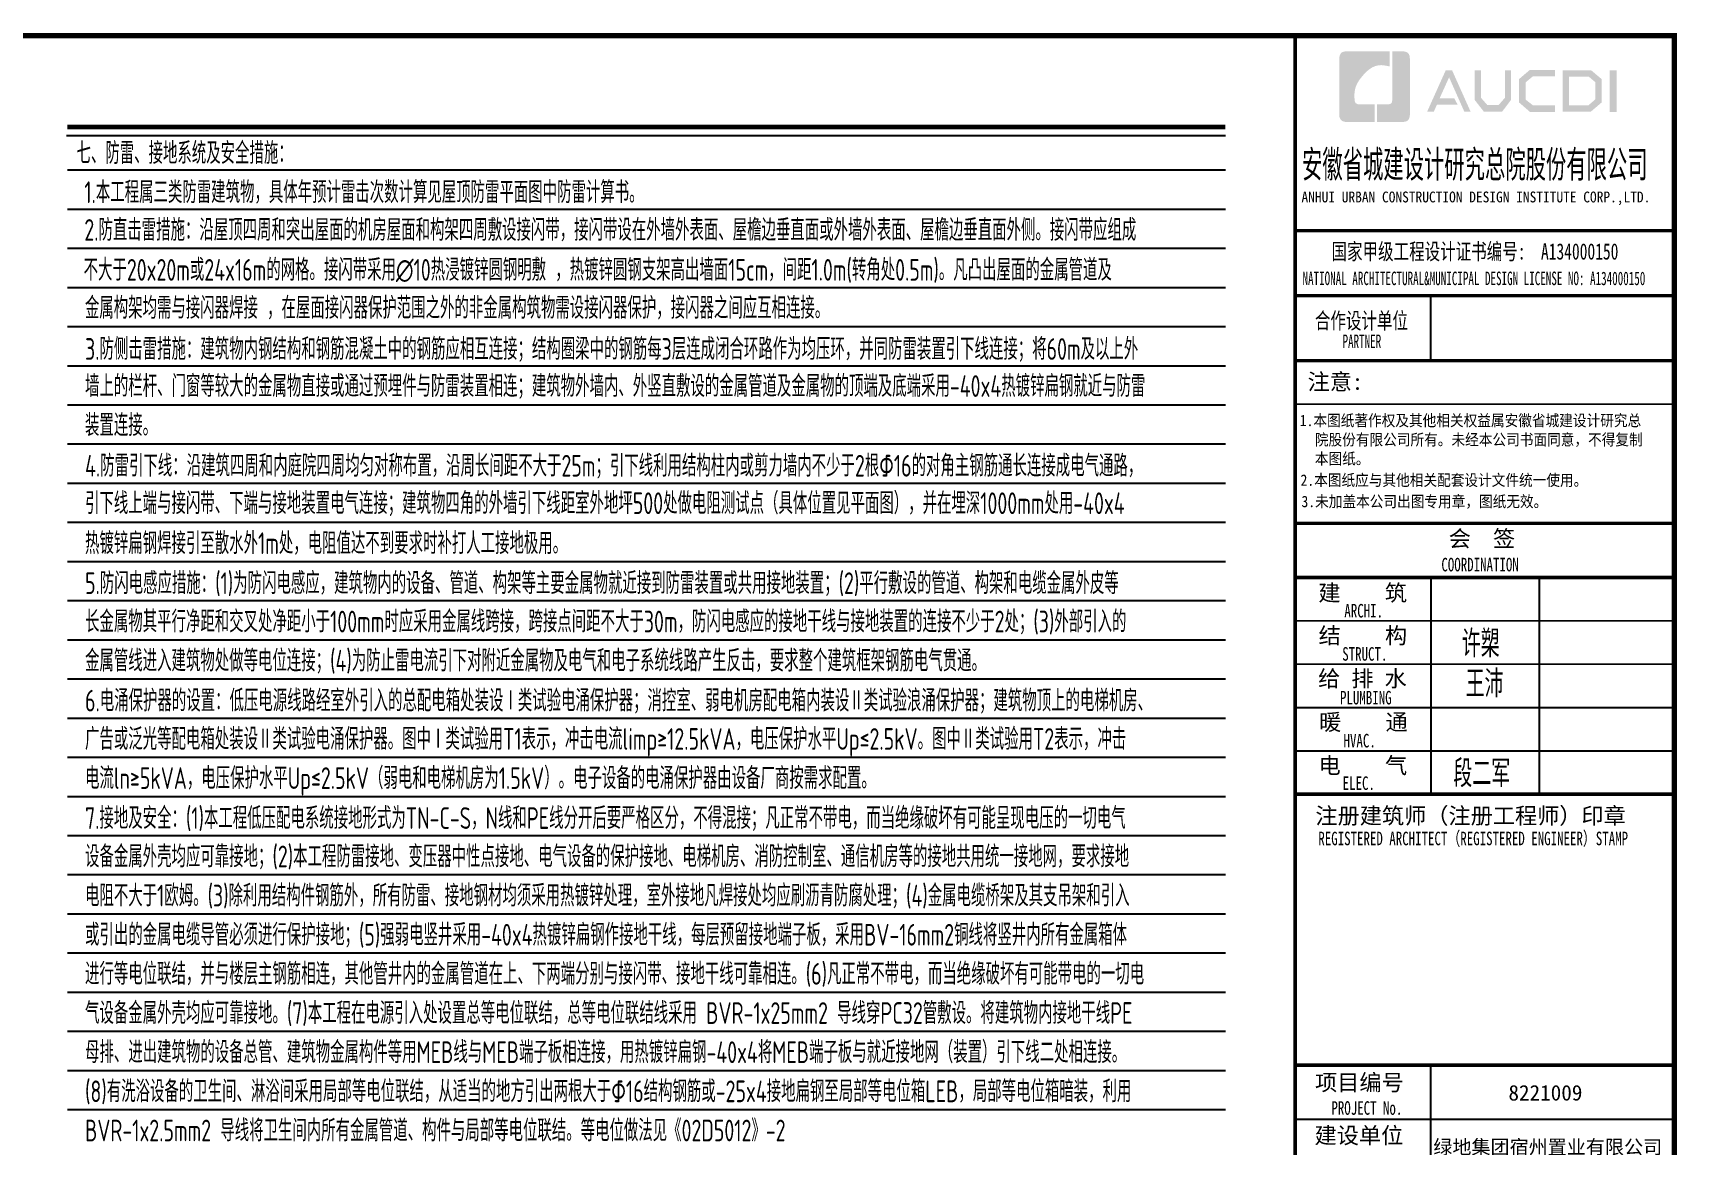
# Model space of a CAD drawing. Extents: x 3753737 to 4713801, y -857380 to 24339.
# Drawn here: x 4054718 to 4085061, y -609328 to -588804 of the extents above; entities that cross this region are included whole.
import ezdxf

# ---------------------------------------------------------------- set-up
doc = ezdxf.new("R2010")
doc.units = 0
doc.header["$LTSCALE"] = 1000
doc.header["$MEASUREMENT"] = 0
doc.layers.get('0').update_dxf_attribs({"linetype": 'CONTINUOUS'})
for name, color, linetype in [('!!电气', 1, 'CONTINUOUS'), ('PUB_TITLE', 4, 'CONTINUOUS'), ('TEL_TEXT', 7, 'CONTINUOUS'), ('图签文字', 4, 'CONTINUOUS')]:
    doc.layers.add(name, color=color, linetype=linetype)
doc.layers.add('图框', color=147, linetype='CONTINUOUS', lineweight=20)
doc.layers.add('图签', color=147, linetype='CONTINUOUS', lineweight=18)
doc.styles.add('HT', font='simhei.ttf')
doc.styles.add('TSSD_Dimension', font='Tssdeng.shx', dxfattribs={"width": 0.7, "bigfont": 'tssdchn.shx'})
doc.styles.add('宋体', font='', dxfattribs={"height": 4})
doc.styles.add('建筑图签-1', font='simhei.ttf', dxfattribs={"width": 0.7})
doc.styles.add('建筑图签-2', font='TXT.shx', dxfattribs={"width": 0.5, "bigfont": 'HZTXT.shx'})
doc.styles.get('宋体').set_extended_font_data('SimSun')

# ---------------------------------------------------------------- blocks, each defined once
blk = doc.blocks.new('院标1')
h = blk.add_hatch(color=150)
h.dxf.hatch_style = 1
h.set_gradient(color1=(33, 113, 253), color2=(33, 113, 253), tint=1, name='INVCURVED')
edge = h.paths.add_edge_path()
edge.add_spline(control_points=[(116373, 648379), (116379, 648379), (116382, 648379), (116391, 648379), (116391, 648379), (116391, 648379), (116616, 648379), (116616, 648379), (116616, 648379), (116616, 648379), (116616, 648054), (116616, 648054), (116616, 648054), (116616, 648054), (116108, 648054), (116108, 648054), (116108, 648054), (116028, 648054), (115963, 648111), (115963, 648199), (115963, 648199), (115963, 648199), (115963, 649215), (115963, 649215), (115963, 649215), (115963, 649295), (116018, 649360), (116108, 649360), (116108, 649360), (116108, 649360), (116897, 649360), (116897, 649360), (116897, 649360), (116897, 649360), (116897, 649080), (116897, 649080), (116897, 649080), (116897, 649080), (116566, 649140), (116356, 648859), (116356, 648859), (116245, 648719), (116240, 648545), (116247, 648466), (116247, 648466), (116254, 648386), (116247, 648466), (116247, 648466), (116247, 648466), (116247, 648466), (116258, 648374), (116373, 648379)], knot_values=[0, 0, 0, 0, 0.071429, 0.071429, 0.071429, 0.107143, 0.142857, 0.142857, 0.142857, 0.178571, 0.214286, 0.214286, 0.214286, 0.25, 0.285714, 0.285714, 0.285714, 0.321429, 0.357143, 0.357143, 0.357143, 0.392857, 0.428571, 0.428571, 0.428571, 0.464286, 0.5, 0.5, 0.5, 0.535714, 0.571429, 0.571429, 0.571429, 0.607143, 0.642857, 0.642857, 0.642857, 0.678571, 0.714286, 0.714286, 0.714286, 0.75, 0.785714, 0.785714, 0.785714, 0.821429, 0.857143, 0.857143, 0.857143, 0.928571, 1, 1, 1, 1], degree=3, periodic=0)
h = blk.add_hatch(color=150)
h.dxf.hatch_style = 1
h.set_gradient(color1=(33, 113, 253), color2=(33, 113, 253), tint=1, name='INVCURVED')
edge = h.paths.add_edge_path()
edge.add_spline(control_points=[(117268, 649215), (117268, 649215), (117268, 648199), (117268, 648199), (117268, 648199), (117268, 648114), (117212, 648054), (117123, 648054), (117123, 648054), (117123, 648054), (116663, 648054), (116663, 648054), (116663, 648054), (116663, 648054), (116663, 648379), (116663, 648379), (116663, 648379), (116663, 648379), (116865, 648379), (116865, 648379), (116865, 648379), (116907, 648379), (116941, 648413), (116941, 648455), (116941, 648455), (116941, 648455), (116941, 649360), (116941, 649360), (116941, 649360), (116941, 649360), (117123, 649360), (117123, 649360), (117123, 649360), (117204, 649360), (117268, 649306), (117268, 649215)], knot_values=[0, 0, 0, 0, 0.1, 0.1, 0.1, 0.15, 0.2, 0.2, 0.2, 0.25, 0.3, 0.3, 0.3, 0.35, 0.4, 0.4, 0.4, 0.45, 0.5, 0.5, 0.5, 0.55, 0.6, 0.6, 0.6, 0.65, 0.7, 0.7, 0.7, 0.75, 0.8, 0.8, 0.8, 0.9, 1, 1, 1, 1], degree=3, periodic=0)
blk = doc.blocks.new('A$C72CB06F2')
at = {"layer": 'PUB_TITLE'}
h = blk.add_hatch(color=147, dxfattribs=at)
h.paths.add_polyline_path([(-1192, -642), (-1066, -642), (-1066, -1412), (-1192, -1412)])
h.paths.add_polyline_path([(-1944, -758), (-1944, -1284), (-1584, -1284), (-1460, -1177), (-1460, -859), (-1580, -758)], flags=16)
h.paths.add_polyline_path([(-2062, -640), (-2062, -1402), (-1540, -1402), (-1341, -1232), (-1341, -804), (-1537, -640)])
h.paths.add_polyline_path([(-2205, -636), (-2205, -752), (-2612, -752), (-2745, -863), (-2745, -1182), (-2612, -1285), (-2203, -1285), (-2203, -1407), (-2667, -1407), (-2869, -1232), (-2869, -804), (-2671, -636)])
h.paths.add_polyline_path([(-3688, -638), (-3568, -638), (-3568, -1149), (-3454, -1280), (-3243, -1280), (-3129, -1149), (-3129, -638), (-3015, -638), (-3015, -1186), (-3179, -1403), (-3517, -1403), (-3688, -1184)])
h.paths.add_polyline_path([(-4220, -640), (-4103, -640), (-3761, -1404), (-3877, -1404), (-4158, -770), (-4333, -1158), (-4062, -1158), (-4001, -1273), (-4382, -1273), (-4441, -1406), (-4564, -1406)])
at = {"layer": '图框'}
for p, q in [((-7000, -3600), (0, -3600)), ((-7000, -3600), (0, -3600)), ((-7000, -4800), (0, -4800))]:
    blk.add_line(p, q, dxfattribs=at)
for points, const_width in [([(-7000, -40000), (-7000, 0)], 70), ([(-7000, -3600), (0, -3600)], 60), ([(-7000, -4800), (0, -4800)], 60), ([(-7000, -4800), (0, -4800)], 60), ([(-4500, -4800), (-4500, -6000)], 35), ([(-7000, -6000), (0, -6000)], 60), ([(-7000, -6000), (0, -6000)], 60), ([(-7000, -6801), (0, -6801)], 35), ([(-6992, -9000), (8, -9000)], 60), ([(-6992, -10000), (8, -10000)], 70), ([(-6992, -10000), (8, -10000)], 70), ([(-4492, -10000), (-4492, -14000)], 35), ([(-2492, -10000), (-2492, -14000)], 35), ([(-6992, -10800), (8, -10800)], 35), ([(-6992, -11600), (8, -11600)], 35), ([(-6992, -12400), (8, -12400)], 35), ([(-6992, -13200), (8, -13200)], 35), ([(-6992, -14000), (8, -14000)], 70), ([(-7000, -19000), (0, -19000)], 70), ([(-7000, -19000), (0, -19000)], 70), ([(-4500, -23000), (-4500, -19000)], 35), ([(-7000, -20000), (0, -20000)], 35)]:
    blk.add_lwpolyline(points, dxfattribs=dict(at, const_width=const_width))
blk.add_blockref('院标1', (-122149, -649649))
at = {"layer": 'PUB_TITLE', "style": 'HT', "width": 0.88}
for s, p in [('1.本图纸著作权及其他相关权益属安徽省城建设计研究总', (-6914, -7207)), ('院股份有限公司所有。未经本公司书面同意，不得复制', (-6635, -7561)), ('本图纸。', (-6635, -7911)), (' 2.本图纸应与其他相关配套设计文件统一使用。 ', (-7025, -8308)), ('3.未加盖本公司出图专用章，图纸无效。', (-6882, -8702))]:
    blk.add_text(s, height=210, dxfattribs=at).set_placement(p)
at = {"layer": '图签', "color": 154, "style": '宋体'}
for s, height, p in [('8221009', 286.7, (-3063, -19652)), ('绿地集团宿州置业有限公司', 258.01, (-4449, -20638))]:
    blk.add_text(s, height=height, dxfattribs=at).set_placement(p)
at = {"layer": '图签文字', "color": 7, "style": '建筑图签-1'}
for s, height, width, p in [('安徽省城建设计研究总院股份有限公司', 500, 0.55, (-6872, -2623)), ('国家甲级工程设计证书编号:  A134000150', 300, 0.7, (-6328, -4133)), ('合作设计单位', 300, 0.7, (-6635, -5410))]:
    blk.add_text(s, height=height, dxfattribs=dict(at, width=width)).set_placement(p)
at = {"layer": '图签文字', "linetype": 'Continuous', "style": '建筑图签-1', "width": 0.91}
blk.add_text('ANHUI URBAN CONSTRUCTION DESIGN INSTITUTE CORP.,LTD.', height=200, dxfattribs=at).set_placement((-6882, -3078))
at = {"layer": '图签文字', "style": '建筑图签-1'}
for s, width, p in [('NATIONAL ARCHITECTURAL&MUNICIPAL DESIGN LICENSE NO: A134000150', 0.6, (-6863, -4605)), ('PARTNER', 0.6, (-6125, -5766)), ('COORDINATION', 0.7, (-4300, -9887)), ('ARCHI.', 0.7, (-6091, -10738)), ('STRUCT.', 0.7, (-6130, -11535)), ('PLUMBING', 0.7, (-6171, -12342)), ('HVAC.', 0.7, (-6106, -13135)), ('ELEC.', 0.7, (-6122, -13920)), ('REGISTERED ARCHITECT（REGISTERED ENGINEER）STAMP', 0.7, (-6571, -14941)), ('PROJECT No.', 0.7, (-6330, -19915, -1799))]:
    blk.add_text(s, height=250, dxfattribs=dict(at, width=width)).set_placement(p)
at = {"layer": '图签文字', "color": 7, "style": '建筑图签-1'}
for s, p in [('注意:', (-6769, -6537)), ('会  签', (-4165, -9432)), ('建    筑', (-6570, -10433)), ('结    构', (-6566, -11221)), ('给 排 水', (-6575, -12015)), ('暖    通', (-6557, -12818)), ('电    气', (-6567, -13618)), ('注册建筑师（注册工程师）印章', (-6625, -14546)), ('项目编号', (-6632, -19468)), ('建设单位', (-6640, -20445))]:
    blk.add_text(s, height=300, dxfattribs=at).set_placement(p)
at = {"layer": '图签文字', "color": 1, "style": '建筑图签-2', "width": 0.7}
for s, p in [('许槊', (-3925, -11472)), ('王沛', (-3854, -12213)), ('段二军', (-4079, -13868))]:
    blk.add_text(s, height=500, dxfattribs=at).set_placement(p)

msp = doc.modelspace()

# ---------------------------------------------------------------- linework, layer by layer
at = {"layer": 'TEL_TEXT', "color": 0}
for p, q in [((4055337.5, -590694.6), (4076725.9, -590694.6)), ((4055355.8, -594222.8), (4076725.9, -594222.8)), ((4055355.8, -594945.2), (4076725.9, -594945.2)), ((4055355.8, -595667.7), (4076725.9, -595667.7)), ((4055355.8, -596390.1), (4076725.9, -596390.1)), ((4055355.8, -597112.6), (4076725.9, -597112.6)), ((4055355.8, -597835.1), (4076725.9, -597835.1)), ((4055355.8, -598557.5), (4076725.9, -598557.5)), ((4055355.8, -599280), (4076725.9, -599280)), ((4055355.8, -600002.4), (4076725.9, -600002.4)), ((4055355.8, -600724.9), (4076725.9, -600724.9)), ((4055355.8, -601447.3), (4076725.9, -601447.3)), ((4055355.8, -602169.8), (4076725.9, -602169.8)), ((4055355.8, -602892.2), (4076725.9, -602892.2)), ((4055355.8, -603614.7), (4076725.9, -603614.7)), ((4055355.8, -604337.2), (4076725.9, -604337.2)), ((4055355.8, -605059.6), (4076725.9, -605059.6)), ((4055355.8, -605782.1), (4076725.9, -605782.1)), ((4055355.8, -606504.5), (4076725.9, -606504.5)), ((4055355.8, -607227), (4076725.9, -607227)), ((4055355.8, -607949.4), (4076725.9, -607949.4)), ((4055355.8, -608671.9), (4076725.9, -608671.9))]:
    msp.add_line(p, q, dxfattribs=at)
at = {"layer": 'TEL_TEXT'}
for p, q in [((4055355.8, -591333), (4076725.9, -591333)), ((4055355.8, -592055.4), (4076725.9, -592055.4)), ((4055355.8, -592777.9), (4076725.9, -592777.9)), ((4055355.8, -593500.3), (4076725.9, -593500.3))]:
    msp.add_line(p, q, dxfattribs=at)
at = {"layer": 'TEL_TEXT', "color": 0, "const_width": 85}
msp.add_lwpolyline([(4076725.9, -590541.4), (4055351.5, -590541.4)], dxfattribs=at)
at = {"layer": '图框', "const_width": 100}
msp.add_lwpolyline([(4029111, -628853.6), (4085011, -628853.6), (4085011, -588853.6), (4029111, -588853.6)], close=True, dxfattribs=at)

# ---------------------------------------------------------------- block references
at = {"layer": '!!电气', "color": 2}
msp.add_blockref('A$C72CB06F2', (4085011, -588853.6), dxfattribs=at)

# ---------------------------------------------------------------- texts
at = {"layer": 'TEL_TEXT', "style": 'TSSD_Dimension', "width": 0.7}
for s, p in [('七、防雷、接地系统及安全措施：', (4055523, -591221.9)), ('1.本工程属三类防雷建筑物，具体年预计雷击次数计算见屋顶防雷平面图中防雷计算书。', (4055667.7, -591944.3)), ('2.防直击雷措施：沿屋顶四周和突出屋面的机房屋面和构架四周敷设接闪带，接闪带设在外墙外表面、屋檐边垂直面或外墙外表面、屋檐边垂直面外侧。接闪带应组成', (4055667.7, -592639.9)), ('不大于20x20m或24x16m的网格。接闪带采用∅10热浸镀锌圆钢明敷 ，热镀锌圆钢支架高出墙面15cm，间距1.0m(转角处0.5m)。凡凸出屋面的金属管道及', (4055654, -593376.7)), ('金属构架均需与接闪器焊接 ，在屋面接闪器保护范围之外的非金属构筑物需设接闪器保护，接闪器之间应互相连接。', (4055678.2, -594078.5)), ('3.防侧击雷措施：建筑物内钢结构和钢筋混凝土中的钢筋应相互连接；结构圈梁中的钢筋每3层连成闭合环路作为均压环，并同防雷装置引下线连接；将60m及以上外', (4055680.5, -594836.9)), ('墙上的栏杆、门窗等较大的金属物直接或通过预埋件与防雷装置相连；建筑物外墙内、外竖直敷设的金属管道及金属物的顶端及底端采用-40x4热镀锌扁钢就近与防雷', (4055680.5, -595520.5)), ('装置连接。', (4055680.5, -596242.9)), ('4.防雷引下线：沿建筑四周和内庭院四周均匀对称布置，沿周长间距不大于25m；引下线利用结构柱内或剪力墙内不少于2根Φ16的对角主钢筋通长连接成电气通路，', (4055680.5, -596991.1)), ('引下线上端与接闪带、下端与接地装置电气连接；建筑物四角的外墙引下线距室外地坪500处做电阻测试点（具体位置见平面图），并在埋深1000mm处用-40x4', (4055680.5, -597683.2)), ('热镀锌扁钢焊接引至散水外1m处，电阻值达不到要求时补打人工接地极用。', (4055680.5, -598421.4)), ('5.防闪电感应措施：(1)为防闪电感应，建筑物内的设备、管道、构架等主要金属物就近接到防雷装置或共用接地装置；(2)平行敷设的管道、构架和电缆金属外皮等', (4055680.5, -599158.5)), ('长金属物其平行净距和交叉处净距小于100mm时应采用金属线跨接，跨接点间距不大于30m，防闪电感应的接地干线与接地装置的连接不少于2处；(3)外部引入的', (4055680.5, -599866.3)), ('金属管线进入建筑物处做等电位连接；(4)为防止雷电流引下对附近金属物及电气和电子系统线路产生反击，要求整个建筑框架钢筋电气贯通。', (4055680.5, -600588.7)), ('6.电涌保护器的设置：低压电源线路经室外引入的总配电箱处装设Ⅰ类试验电涌保护器；消控室、弱电机房配电箱内装设Ⅱ类试验浪涌保护器；建筑物顶上的电梯机房、', (4055680.5, -601325.8)), ('广告或泛光等配电箱处装设Ⅱ类试验电涌保护器。图中Ⅰ类试验用T1表示，冲击电流limp≥12.5kVA，电压保护水平Up≤2.5kV。图中Ⅱ类试验用T2表示，冲击', (4055680.5, -602033.6)), ('电流ln≥5kVA，电压保护水平Up≤2.5kV（弱电和电梯机房为1.5kV）。电子设备的电涌保护器由设备厂商按需求配置。', (4055680.5, -602756.1)), ('7.接地及安全：(1)本工程低压配电系统接地形式为TN-C-S，N线和PE线分开后要严格区分，不得混接；凡正常不带电，而当绝缘破坏有可能呈现电压的一切电气', (4055680.5, -603493.2)), ('设备金属外壳均应可靠接地；(2)本工程防雷接地、变压器中性点接地、电气设备的保护接地、电梯机房、消防控制室、通信机房等的接地共用统一接地网，要求接地', (4055680.5, -604201)), ('电阻不大于1欧姆。(3)除利用结构件钢筋外，所有防雷、接地钢材均须采用热镀锌处理，室外接地凡焊接处均应刷沥青防腐处理；(4)金属电缆桥架及其支吊架和引入', (4055680.5, -604923.4)), ('或引出的金属电缆导管必须进行保护接地；(5)强弱电竖井采用-40x4热镀锌扁钢作接地干线，每层预留接地端子板，采用BV-16mm2铜线将竖井内所有金属箱体', (4055680.5, -605645.9)), ('进行等电位联结，并与楼层主钢筋相连，其他管井内的金属管道在上、下两端分别与接闪带、接地干线可靠相连。(6)凡正常不带电，而当绝缘破坏有可能带电的一切电', (4055680.5, -606368.4)), ('气设备金属外壳均应可靠接地。(7)本工程在电源引入处设置总等电位联结，总等电位联结线采用 BVR-1x25mm2 导线穿PC32管敷设。将建筑物内接地干线PE', (4055680.5, -607090.8)), ('母排、进出建筑物的设备总管、建筑物金属构件等用MEB线与MEB端子板相连接，用热镀锌扁钢-40x4将MEB端子板与就近接地网（装置）引下线二处相连接。', (4055680.5, -607813.3)), ('(8)有洗浴设备的卫生间、淋浴间采用局部等电位联结，从适当的地方引出两根大于Φ16结构钢筋或-25x4接地扁钢至局部等电位箱LEB，局部等电位箱暗装，利用', (4055680.5, -608535.7)), ('BVR-1x2.5mm2 导线将卫生间内所有金属管道、构件与局部等电位联结。等电位做法见《02D5012》-2', (4055680.5, -609258.2))]:
    msp.add_text(s, height=400, dxfattribs=at).set_placement(p)

doc.saveas('drawing.dxf')
